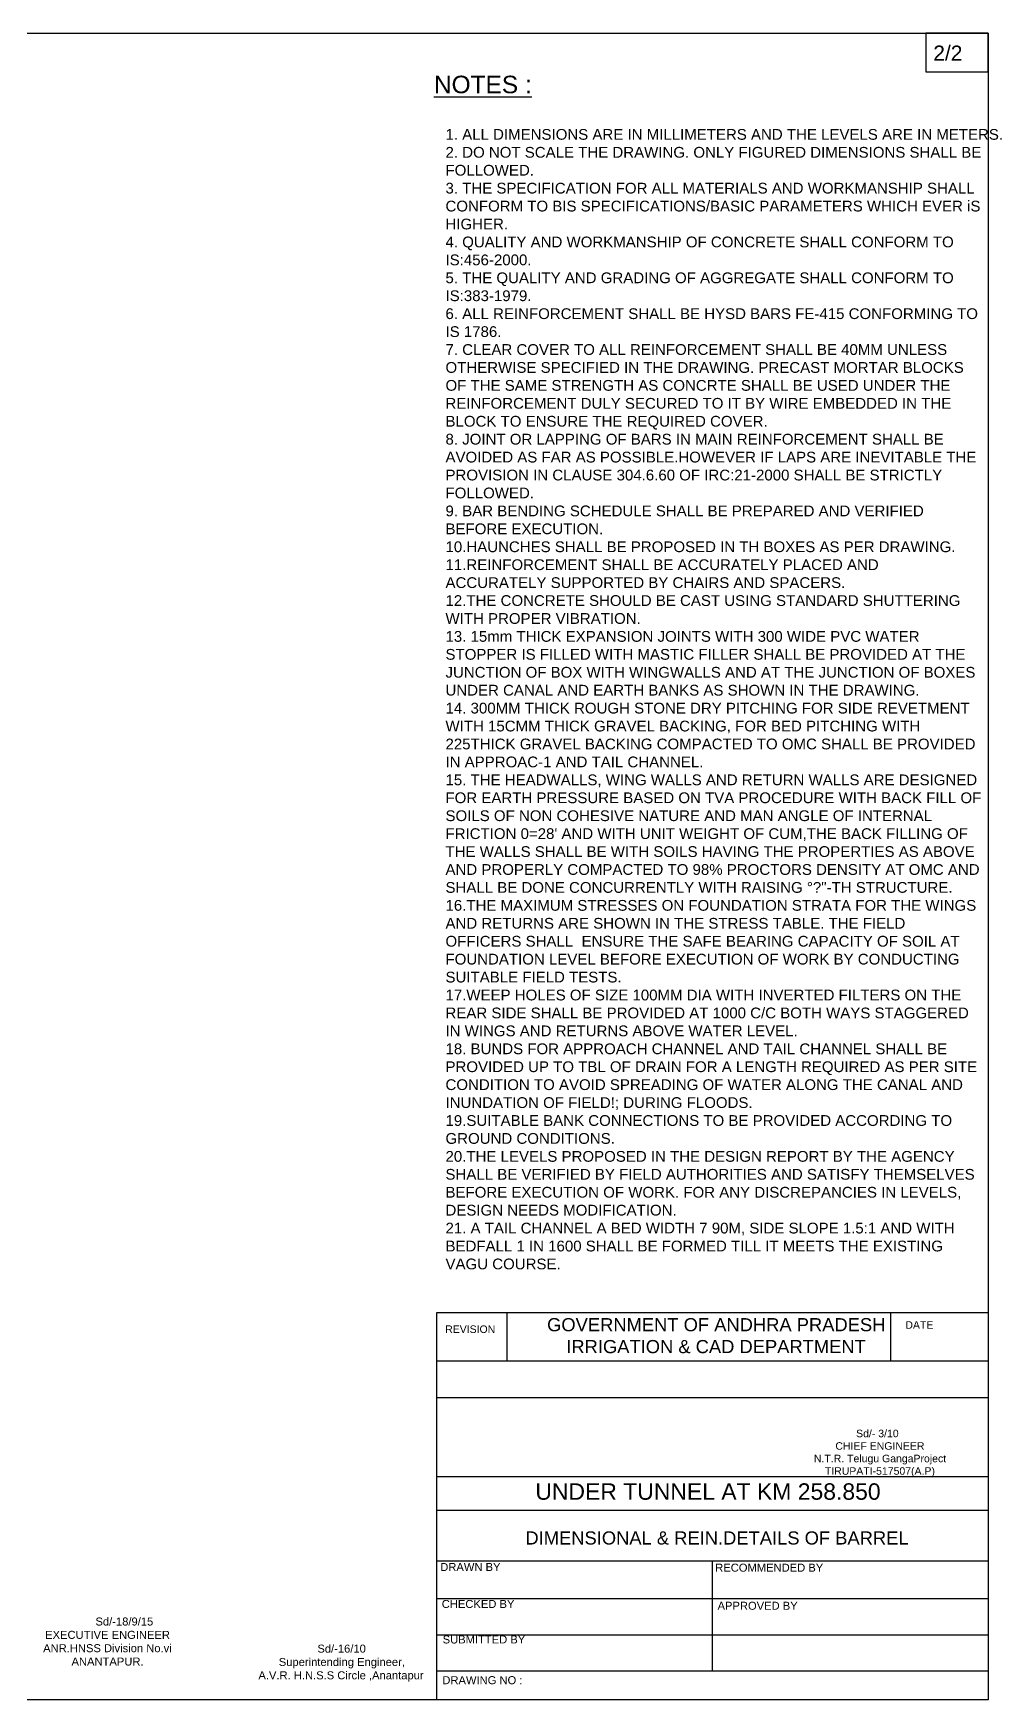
# Model space of a CAD drawing. Header units: inches. Extents: x 43114 to 47894, y -107 to 3224.
# Drawn here: x 45958 to 47894, y -107 to 3224 of the extents above; entities that cross this region are included whole.
import ezdxf

# ---------------------------------------------------------------- set-up
doc = ezdxf.new("R2010")
doc.units = ezdxf.units.IN
doc.header["$MEASUREMENT"] = 0
doc.layers.add('DIMENSIONS', color=255, linetype='Continuous')
doc.styles.get("Standard").update_dxf_attribs({"font": 'arial.ttf', "height": 15})

msp = doc.modelspace()

# ---------------------------------------------------------------- linework, layer by layer
at = {"layer": 'DIMENSIONS', "color": 0}
for points in [[(47866.9341, -107.15643), (43113.60734, -107.15643), (43113.60734, 3223.7276), (47866.9341, 3223.7276)], [(47866.9341, 3223.7276), (47741.95536, 3223.7276), (47741.95536, 3146.82525), (47866.9341, 3146.82525)], [(46764.14358, 666.67678), (47866.9341, 666.67678), (47866.9341, -107.15643), (46764.14358, -107.15643)]]:
    msp.add_lwpolyline(points, close=True, dxfattribs=at)
for points in [[(46904.24992, 666.67678), (46904.24992, 569.98065)], [(47671.36052, 666.67678), (47671.36052, 569.98065)], [(46764.14358, 569.98065), (47866.9341, 569.98065)], [(46764.14358, 497.01082), (47866.9341, 497.01082)], [(46764.14358, 338.90952), (47866.9341, 338.90952)], [(46764.14358, 271.46771), (47866.9341, 271.46771)], [(46764.14358, 170.29786), (47866.9341, 170.29786)], [(47315.53884, -49.71723), (47315.53884, 170.29786)], [(46764.14358, 95.11683), (47866.9341, 95.11683)], [(46764.14358, 22.147), (47866.9341, 22.147)], [(46764.14358, -49.71723), (47866.9341, -49.71723)]]:
    msp.add_lwpolyline(points, dxfattribs=at)

# ---------------------------------------------------------------- texts
for s, height, p in [('2/2', 30, (47757.07416, 3169.2845)), ('%%UNOTES :', 35, (46758.63782, 3103.9866)), ('REVISION', 15, (46781.14293, 625.91086)), ('DATE', 15, (47701.26795, 634.26315)), ('DRAWN BY ', 16, (46771.28092, 150.06187)), ('RECOMMENDED BY', 16, (47321.01068, 148.71592)), ('CHECKED BY ', 16, (46774.28905, 76.13229)), ('APPROVED BY ', 16, (47325.73232, 72.5678)), ('SUBMITTED BY ', 16, (46776.09393, 5.20798)), ('DRAWING NO :  ', 16, (46775.48637, -76.19984))]:
    msp.add_text(s, height=height, dxfattribs=at).set_placement(p)
at = {"layer": 'DIMENSIONS', "color": 0, "attachment_point": 1}
for s, insert, char_height, width in [('1. ALL DIMENSIONS ARE IN MILLIMETERS AND THE LEVELS ARE IN METERS.  \\P2. DO NOT SCALE THE DRAWING. ONLY FIGURED DIMENSIONS SHALL BE FOLLOWED. \\P3. THE SPECIFICATION FOR ALL MATERIALS AND WORKMANSHIP SHALL CONFORM TO BIS SPECIFICATIONS/BASIC PARAMETERS WHICH EVER iS HIGHER. \\P4. QUALITY AND WORKMANSHIP OF CONCRETE SHALL CONFORM TO IS:456-2000. \\P5. THE QUALITY AND GRADING OF AGGREGATE SHALL CONFORM TO IS:383-1979. \\P6. ALL REINFORCEMENT SHALL BE HYSD BARS FE-415 CONFORMING TO IS 1786. \\P7. CLEAR COVER TO ALL REINFORCEMENT SHALL BE 40MM UNLESS OTHERWISE SPECIFIED IN THE DRAWING. PRECAST MORTAR BLOCKS OF THE SAME STRENGTH AS CONCRTE SHALL BE USED UNDER THE REINFORCEMENT DULY SECURED TO IT BY WIRE EMBEDDED IN THE BLOCK TO ENSURE THE REQUIRED COVER. \\P8. JOINT OR LAPPING OF BARS IN MAIN REINFORCEMENT SHALL BE AVOIDED AS FAR AS POSSIBLE.HOWEVER IF LAPS ARE INEVITABLE THE PROVISION IN CLAUSE 304.6.60 OF IRC:21-2000 SHALL BE STRICTLY FOLLOWED. \\P9. BAR BENDING SCHEDULE SHALL BE PREPARED AND VERIFIED BEFORE EXECUTION. \\P10.HAUNCHES SHALL BE PROPOSED IN TH BOXES AS PER DRAWING. \\P11.REINFORCEMENT SHALL BE ACCURATELY PLACED AND ACCURATELY SUPPORTED BY CHAIRS AND SPACERS. \\P12.THE CONCRETE SHOULD BE CAST USING STANDARD SHUTTERING WITH PROPER VIBRATION. \\P13. 15mm THICK EXPANSION JOINTS WITH 300 WIDE PVC WATER STOPPER IS FILLED WITH MASTIC FILLER SHALL BE PROVIDED AT THE JUNCTION OF BOX WITH WINGWALLS AND AT THE JUNCTION OF BOXES UNDER CANAL AND EARTH BANKS AS SHOWN IN THE DRAWING. \\P14. 300MM THICK ROUGH STONE DRY PITCHING FOR SIDE REVETMENT WITH 15CMM THICK GRAVEL BACKING, FOR BED PITCHING WITH 225THICK GRAVEL BACKING COMPACTED TO OMC SHALL BE PROVIDED IN APPROAC-1 AND TAIL CHANNEL. \\P15. THE HEADWALLS, WING WALLS AND RETURN WALLS ARE DESIGNED FOR EARTH PRESSURE BASED ON TVA PROCEDURE WITH BACK FILL OF SOILS OF NON COHESIVE NATURE AND MAN ANGLE OF INTERNAL FRICTION 0=28\' AND WITH UNIT WEIGHT OF CUM,THE BACK FILLING OF THE WALLS SHALL BE WITH SOILS HAVING THE PROPERTIES AS ABOVE AND PROPERLY COMPACTED TO 98% PROCTORS DENSITY AT OMC AND SHALL BE DONE CONCURRENTLY WITH RAISING °?"-TH STRUCTURE. \\P16.THE MAXIMUM STRESSES ON FOUNDATION STRATA FOR THE WINGS AND RETURNS ARE SHOWN IN THE STRESS TABLE. THE FIELD OFFICERS SHALL  ENSURE THE SAFE BEARING CAPACITY OF SOIL AT FOUNDATION LEVEL BEFORE EXECUTION OF WORK BY CONDUCTING SUITABLE FIELD TESTS. \\P17.WEEP HOLES OF SIZE 100MM DIA WITH INVERTED FILTERS ON THE REAR SIDE SHALL BE PROVIDED AT 1000 C/C BOTH WAYS STAGGERED IN WINGS AND RETURNS ABOVE WATER LEVEL. \\P18. BUNDS FOR APPROACH CHANNEL AND TAIL CHANNEL SHALL BE PROVIDED UP TO TBL OF DRAIN FOR A LENGTH REQUIRED AS PER SITE CONDITION TO AVOID SPREADING OF WATER ALONG THE CANAL AND INUNDATION OF FIELD!; DURING FLOODS. \\P19.SUITABLE BANK CONNECTIONS TO BE PROVIDED ACCORDING TO GROUND CONDITIONS. \\P20.THE LEVELS PROPOSED IN THE DESIGN REPORT BY THE AGENCY SHALL BE VERIFIED BY FIELD AUTHORITIES AND SATISFY THEMSELVES BEFORE EXECUTION OF WORK. FOR ANY DISCREPANCIES IN LEVELS, DESIGN NEEDS MODIFICATION. \\P21. A TAIL CHANNEL A BED WIDTH 7 90M, SIDE SLOPE 1.5:1 AND WITH BEDFALL 1 IN 1600 SHALL BE FORMED TILL IT MEETS THE EXISTING VAGU COURSE. ', (46781.76483, 3032.48997), 21.5, 1069.1815432), ('\\pi1.1072;GOVERNMENT OF ANDHRA PRADESH  \\P\\pi39.456;IRRIGATION & CAD DEPARTMENT ', (46983.7819, 655.52655), 26.2519843, 673.8067791), ('                Sd/- 3/10 \\P\\pi51.699;CHIEF ENGINEER \\P\\pi8.7961;N.T.R. Telugu GangaProject  \\P\\pi30.687;TIRUPATI-517507(A.P)', (47509.61619, 432.46877), 15, 280.2252088), ('UNDER TUNNEL AT KM 258.850', (46961.43103, 325.28706), 32.8149803, 688.5249917), ('DIMENSIONAL & REIN.DETAILS OF BARREL ', (46941.53698, 229.23638), 26.2519843, 935.4207851), ('\\pi58.679;           Sd/-18/9/15\\P\\pi26.373;EXECUTIVE ENGINEER  \\P\\pi22.378;ANR.HNSS Division No.vi \\P\\pi79.11;ANANTAPUR.', (45954.92623, 57.09232), 16, 300.3422303), ('\\pi134.51;Sd/-16/10\\P\\pi57.301;Superintending Engineer, \\P\\pi16.57;A.V.R. H.N.S.S Circle ,Anantapur ', (46391.12728, 2.8951), 16, 363.8786429)]:
    msp.add_mtext(s, dxfattribs=dict(at, insert=insert, char_height=char_height, width=width))

doc.saveas('drawing.dxf')
